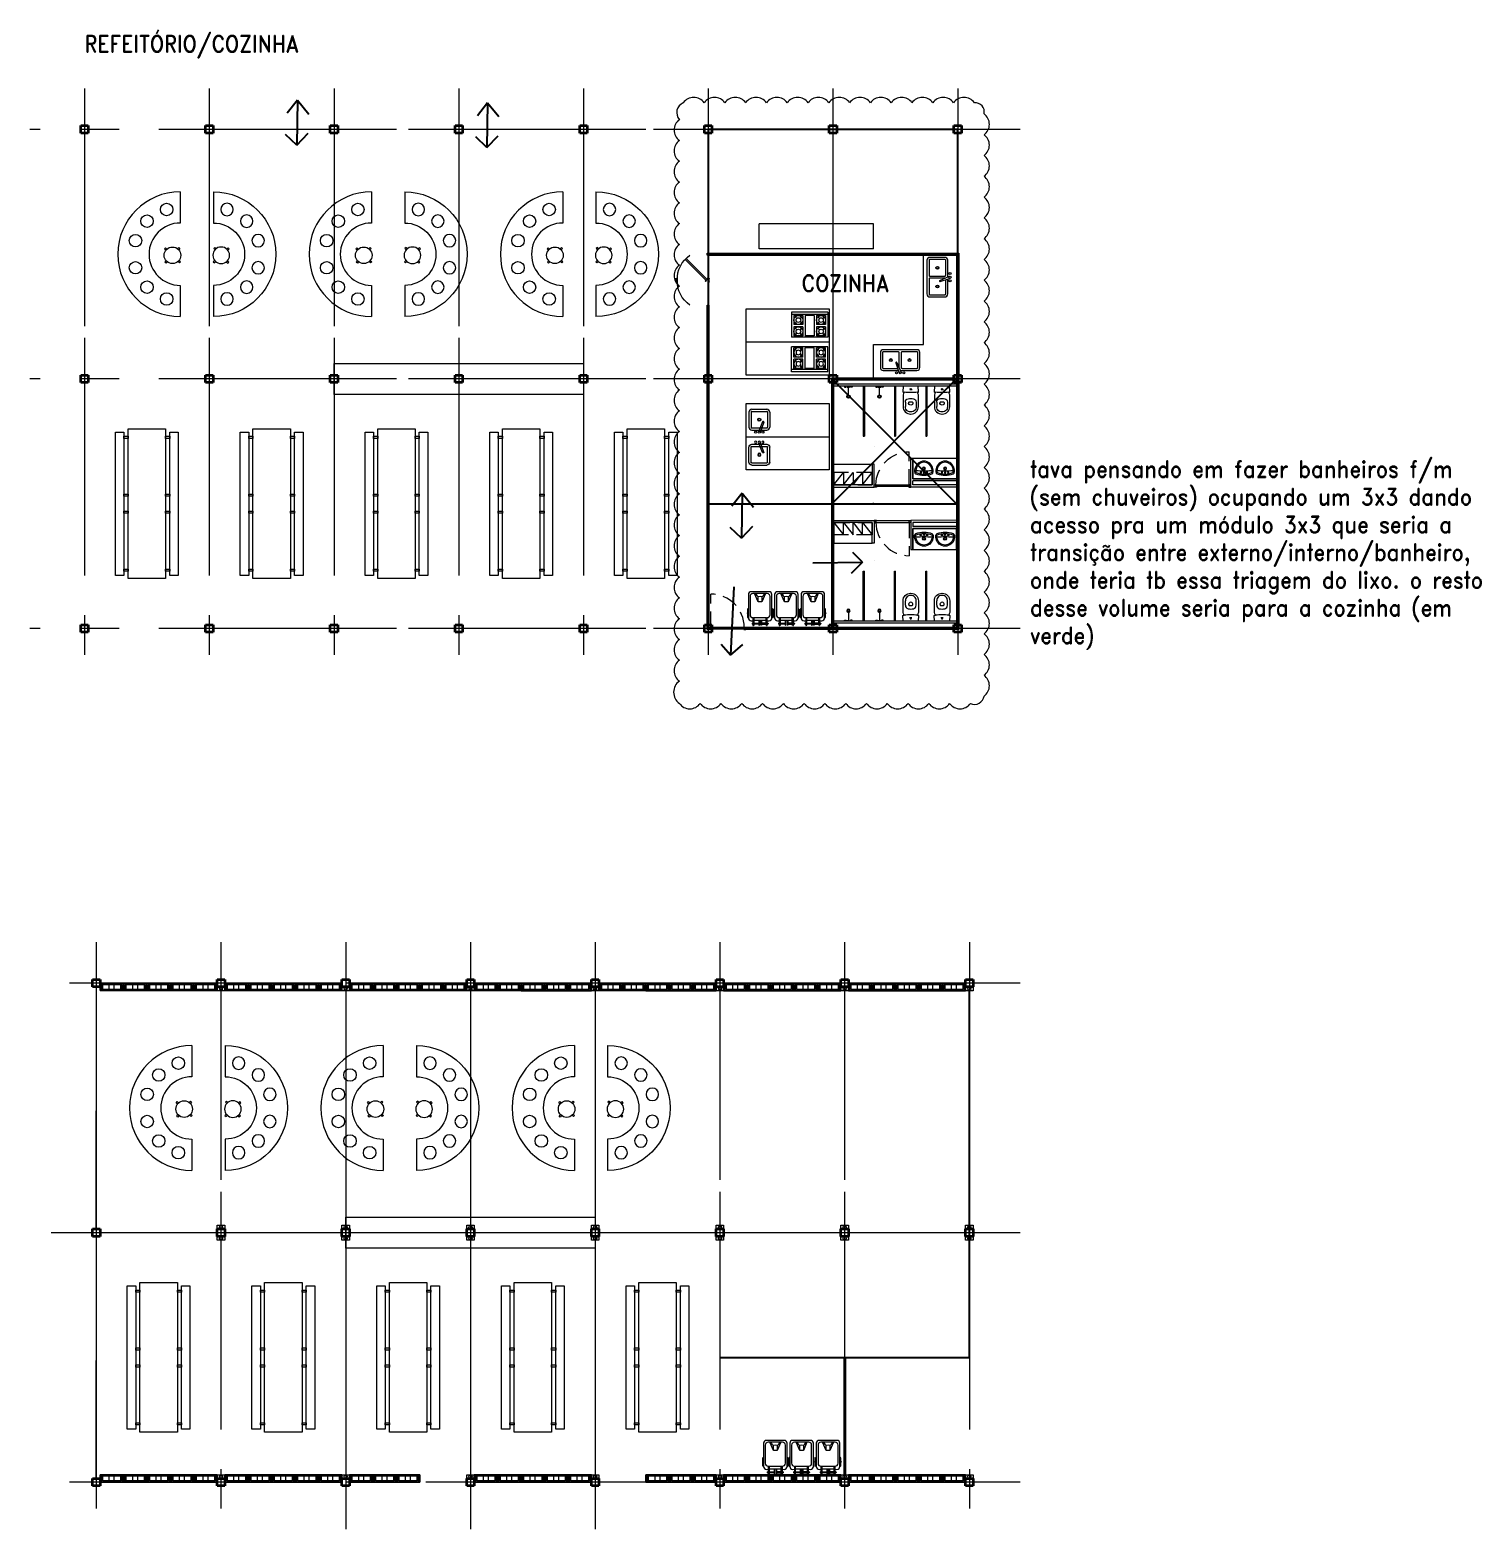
# Model space of a CAD drawing. Header units: metres. Extents: x 20 to 233, y -17 to 33.
# Drawn here: x 197.93 to 232.83, y -2.69 to 33.36 of the extents above; entities that cross this region are included whole.
import ezdxf

# ---------------------------------------------------------------- set-up
doc = ezdxf.new("R2010")
doc.units = ezdxf.units.M
doc.header["$LTSCALE"] = 0.3
doc.linetypes.add('CENTER2', pattern=[28.575, 19.05, -3.175, 3.175, -3.175])
doc.linetypes.add('HIDDEN', pattern=[9.525, 6.35, -3.175])
doc.layers.get('0').update_dxf_attribs({"lineweight": 13})
for name, color, linetype, lineweight in [('arq-alvenaria-corte-grossa', 7, 'Continuous', 40), ('arq-alvenaria-vista-fina', 2, 'Continuous', 13), ('arq-janelas', 20, 'Continuous', 13), ('arq-metalica-media', 5, 'Continuous', 30), ('arq-portas', 4, 'Continuous', 13)]:
    doc.layers.add(name, color=color, linetype=linetype, lineweight=lineweight)
for name, color, linetype, lineweight, true_color in [('arq-alvenaria-textura-cinza', 7, 'Continuous', 13, 0xb0b0b0), ('arq-alvenaria-vista-cinza', 7, 'Continuous', 13, 0x858585), ('arq-cota-tecnica', 7, 'Continuous', 13, 0xd10003), ('estrut-eixos-linha', 7, 'CENTER2', 9, 0xc96e6f)]:
    doc.layers.add(name, color=color, linetype=linetype, lineweight=lineweight, true_color=true_color)
doc.layers.add('SectionCutEdges', color=7, linetype='Continuous')
doc.styles.add('txt-pequeno', font='romand.shx', dxfattribs={"width": 0.9, "height": 1.6})

# ---------------------------------------------------------------- blocks, each defined once
blk = doc.blocks.new('pilar')
at = {"layer": 'arq-alvenaria-corte-grossa'}
for p, q in [((42.499, 9.99), (42.679, 9.99)), ((42.499, 9.81), (42.499, 9.99)), ((42.679, 9.81), (42.499, 9.81)), ((42.679, 9.99), (42.679, 9.81))]:
    blk.add_line(p, q, dxfattribs=at)
blk = doc.blocks.new('iweuyewioruweior')
at = {"layer": 'estrut-eixos-linha'}
for p, q in [((191.565, 14.299), (191.565, 6.189)), ((194.565, 14.299), (194.565, 6.189)), ((197.565, 14.299), (197.565, 6.189)), ((199.068, 13.314), (190.251, 13.314)), ((199.068, 7.314), (190.251, 7.314))]:
    blk.add_line(p, q, dxfattribs=at)
for p in [(148.976, 3.415), (151.976, 3.415), (154.976, 3.415), (148.976, -2.585), (151.976, -2.585), (154.976, -2.585)]:
    blk.add_blockref('pilar', p)
blk = doc.blocks.new('MHPLS018')
for points in [[(-0.158, 0.122), (-0.191, 0.153), (-0.165, 0.18), (-0.133, 0.149)], [(0.122, 0.158), (0.153, 0.191), (0.18, 0.165), (0.149, 0.133)], [(-0.122, -0.158), (-0.153, -0.191), (-0.18, -0.165), (-0.149, -0.133)], [(0.158, -0.122), (0.191, -0.153), (0.165, -0.18), (0.133, -0.149)]]:
    blk.add_lwpolyline(points)
blk.add_circle((0, 0), 0.2)
blk = doc.blocks.new('cadeirao 6')
at = {"layer": 'arq-alvenaria-vista-cinza'}
for p, q in [((238.112, 3.934), (237.362, 3.934)), ((240.362, 3.934), (239.612, 3.934))]:
    blk.add_line(p, q, dxfattribs=at)
for centre in [(238.536, 5.01), (239.189, 5.01), (238.069, 4.731), (239.656, 4.731), (237.786, 4.26), (239.938, 4.26)]:
    blk.add_circle(centre, 0.15, dxfattribs=at)
for radius in [1.5, 0.75]:
    blk.add_arc((238.862, 3.934), radius, 0, 180, dxfattribs=at)
blk.add_blockref('MHPLS018', (238.835, 4.12), dxfattribs=at)
blk = doc.blocks.new('mesa 12')
at = {"layer": 'arq-alvenaria-vista-cinza'}
for points in [[(249.495, 8.863), (252.943, 8.863), (252.943, 8.66), (249.495, 8.66)], [(249.597, 8.66), (249.648, 8.66), (249.648, 8.558), (249.597, 8.558)], [(250.99, 8.66), (251.041, 8.66), (251.041, 8.558), (250.99, 8.558)], [(251.397, 8.66), (251.448, 8.66), (251.448, 8.558), (251.397, 8.558)], [(252.79, 8.66), (252.841, 8.66), (252.841, 8.558), (252.79, 8.558)], [(249.419, 8.558), (253.019, 8.558), (253.019, 7.658), (249.419, 7.658)], [(249.597, 7.658), (249.648, 7.658), (249.648, 7.557), (249.597, 7.557)], [(250.99, 7.658), (251.041, 7.658), (251.041, 7.557), (250.99, 7.557)], [(251.397, 7.658), (251.448, 7.658), (251.448, 7.557), (251.397, 7.557)], [(252.79, 7.658), (252.841, 7.658), (252.841, 7.557), (252.79, 7.557)], [(249.495, 7.557), (252.943, 7.557), (252.943, 7.354), (249.495, 7.354)]]:
    blk.add_lwpolyline(points, close=True, dxfattribs=at)
blk = doc.blocks.new('parede')
at = {"layer": 'arq-alvenaria-textura-cinza'}
for p, q in [((36.412, 14.253), (36.412, 14.373)), ((36.532, 14.253), (36.532, 14.373))]:
    blk.add_line(p, q, dxfattribs=at)
at = {"layer": 'SectionCutEdges'}
for p, q in [((36.19, 14.403), (36.19, 14.223)), ((36.536, 14.403), (36.19, 14.403)), ((36.19, 14.223), (36.22, 14.223)), ((36.25, 14.373), (36.22, 14.373)), ((36.22, 14.373), (36.22, 14.253)), ((36.22, 14.223), (36.22, 14.253)), ((36.22, 14.223), (36.724, 14.223)), ((36.25, 14.253), (36.25, 14.373)), ((36.25, 14.373), (36.412, 14.373)), ((36.25, 14.253), (36.532, 14.253)), ((36.532, 14.373), (36.412, 14.373)), ((36.694, 14.373), (36.532, 14.373)), ((36.694, 14.253), (36.532, 14.253)), ((36.754, 14.403), (36.536, 14.403)), ((36.724, 14.373), (36.694, 14.373)), ((36.694, 14.373), (36.694, 14.253)), ((36.724, 14.373), (36.724, 14.253)), ((36.724, 14.253), (36.724, 14.223)), ((36.724, 14.223), (36.754, 14.223)), ((36.754, 14.223), (36.754, 14.403))]:
    blk.add_line(p, q, dxfattribs=at)
blk = doc.blocks.new('*U45')
at = {"linetype": 'HIDDEN', "ltscale": 0.2}
blk.add_line((0.04, 0), (0.04, 0.8), dxfattribs=at)
at = {"color": 0}
for points in [[(0, 0), (0.04, 0), (0.04, -0.035), (0.05, -0.035), (0.05, -0.05), (0, -0.05)], [(0.88, 0), (0.84, 0), (0.84, -0.035), (0.83, -0.035), (0.83, -0.05), (0.88, -0.05)]]:
    blk.add_lwpolyline(points, dxfattribs=at)
blk.add_lwpolyline([(0.04, 0), (0.04, -0.035), (0.84, -0.035), (0.84, 0)], close=True, dxfattribs=at)
at = {"color": 0, "linetype": 'HIDDEN', "ltscale": 0.2}
blk.add_arc((0.04, 0), 0.8, 0, 90, dxfattribs=at)
blk = doc.blocks.new('lixo')
for points in [[(363.356, 245.611), (363.355, 245.566), (363.355, 245.566, 0.41821), (363.43, 245.491), (363.43, 245.491), (364.024, 245.491), (364.024, 245.491, 0.410228), (364.098, 245.564), (364.098, 245.564), (364.098, 246.022, 0.410228), (364.024, 246.095), (364.024, 246.095), (363.43, 246.095), (363.43, 246.095, 0.41821), (363.355, 246.02), (363.355, 246.02), (363.356, 245.976)], [(363.659, 246.095), (363.659, 246.103), (363.659, 246.103, 0.414214), (363.644, 246.118), (363.451, 246.118), (363.451, 246.118, 0.414214), (363.436, 246.103), (363.436, 246.095)], [(363.84, 245.839), (364.053, 245.933), (364.053, 245.933, -0.284079), (364.029, 245.892), (364.029, 245.892), (364.005, 245.88), (364.005, 245.88, 0.284079), (363.98, 245.839), (363.98, 245.839), (363.981, 245.793), (363.981, 245.793), (363.98, 245.747), (363.98, 245.747, 0.284079), (364.005, 245.707), (364.005, 245.707), (364.029, 245.694), (364.029, 245.694, -0.284079), (364.053, 245.654), (364.053, 245.654), (363.84, 245.747)], [(363.436, 245.491), (363.436, 245.484), (363.436, 245.484, 0.414214), (363.451, 245.469), (363.451, 245.469), (363.644, 245.469), (363.644, 245.469, 0.414214), (363.659, 245.484), (363.659, 245.484), (363.659, 245.491)]]:
    blk.add_lwpolyline(points, format="xyb")
for points in [[(363.644, 246.103), (363.451, 246.103)], [(363.555, 246.118), (363.555, 246.125), (363.54, 246.125), (363.54, 246.118)], [(363.242, 245.961), (363.242, 245.946), (363.436, 245.946)], [(363.355, 245.827), (363.242, 245.827), (363.242, 245.812), (363.354, 245.812)], [(363.355, 245.76), (363.242, 245.76), (363.242, 245.775), (363.354, 245.775)], [(363.264, 245.991), (363.294, 245.991)], [(363.264, 245.827), (363.264, 245.946)], [(363.264, 245.76), (363.264, 245.641)], [(363.294, 245.946), (363.294, 245.827)], [(363.294, 245.641), (363.294, 245.76)], [(363.356, 245.641), (363.357, 245.656), (363.357, 245.931), (363.356, 245.946)], [(363.98, 245.745), (363.84, 245.747), (363.84, 245.793), (363.84, 245.793), (363.84, 245.839), (363.98, 245.841)], [(363.242, 245.626), (363.242, 245.641), (363.436, 245.641)], [(363.294, 245.596), (363.287, 245.589), (363.272, 245.589), (363.264, 245.596)], [(363.644, 245.484), (363.451, 245.484)], [(363.555, 245.469), (363.555, 245.461), (363.54, 245.461), (363.54, 245.469)]]:
    blk.add_lwpolyline(points)
blk.add_lwpolyline([(363.264, 245.976), (363.234, 245.976), (363.234, 245.961), (363.436, 245.961), (363.436, 245.961), (363.436, 245.626), (363.234, 245.626), (363.234, 245.611), (363.264, 245.611), (363.264, 245.596), (363.294, 245.596), (363.294, 245.611), (363.436, 245.611), (363.436, 245.611), (363.436, 245.61), (363.436, 245.61, 0.414214), (363.51, 245.536), (363.51, 245.536), (363.979, 245.536, 0.414214), (364.053, 245.61), (364.053, 245.977, 0.414214), (363.979, 246.051), (363.51, 246.051), (363.51, 246.051, 0.414214), (363.436, 245.977), (363.436, 245.977), (363.436, 245.976), (363.436, 245.976), (363.294, 245.976), (363.294, 245.991), (363.287, 245.998), (363.272, 245.998), (363.264, 245.991)], format="xyb", close=True)
blk = doc.blocks.new('Tarja-p10')
for p, q in [((-0.25, 0.555), (-0.25, 0.195)), ((-0.2, 0.555), (-0.2, 0.195)), ((-0.18, 0.625), (0.18, 0.625)), ((-0.18, 0.575), (0.18, 0.575)), ((0.2, 0.555), (0.2, 0.195)), ((0.25, 0.555), (0.25, 0.195)), ((-0.18, 0.175), (0.18, 0.175)), ((-0.18, 0.125), (0.18, 0.125)), ((0.079, 0.322), (-0.023, 0.085)), ((0.106, 0.312), (0.024, 0.067))]:
    blk.add_line(p, q)
for centre, radius in [((0, 0.375), 0.035), ((0, 0.375), 0.025), ((-0.088, 0.075), 0.025), ((0, 0.075), 0.025), ((0.087, 0.075), 0.025)]:
    blk.add_circle(centre, radius)
for centre, radius, start, end in [((-0.18, 0.555), 0.07, 90, 180), ((-0.18, 0.555), 0.02, 90, 180), ((0.18, 0.555), 0.07, 360, 90), ((0.18, 0.555), 0.02, 360, 90), ((-0.18, 0.195), 0.07, 180, 270), ((-0.18, 0.195), 0.02, 180, 270), ((0.092, 0.316), 0.0147, 341.3579, 156.779), ((0.18, 0.195), 0.07, 270, 360), ((0.18, 0.195), 0.02, 270, 360), ((0.18, 0.195), 0.02, 270, 360), ((0.18, 0.195), 0.02, 270, 360)]:
    blk.add_arc(centre, radius, start, end)
blk = doc.blocks.new('Muko02pl')
at = {"color": 0, "linetype": 'ByBlock'}
for p, q in [((0.436, 0), (-0.436, 0)), ((-0.436, 0), (-0.436, -0.6)), ((0.436, 0), (0.436, -0.6)), ((0.436, -0.055), (-0.436, -0.055)), ((-0.164, -0.082), (-0.382, -0.082)), ((-0.382, -0.082), (-0.382, -0.3)), ((-0.164, -0.3), (-0.382, -0.3)), ((-0.382, -0.355), (-0.382, -0.573)), ((-0.164, -0.355), (-0.382, -0.355)), ((-0.35, -0.114), (-0.311, -0.152)), ((-0.311, -0.229), (-0.35, -0.268)), ((-0.196, -0.114), (-0.234, -0.152)), ((-0.234, -0.229), (-0.196, -0.268)), ((-0.164, -0.082), (-0.164, -0.3)), ((-0.164, -0.355), (-0.164, -0.573)), ((0.109, -0.082), (-0.109, -0.082)), ((-0.109, -0.082), (-0.109, -0.573)), ((0.109, -0.082), (0.109, -0.573)), ((0.164, -0.082), (0.164, -0.3)), ((0.382, -0.082), (0.164, -0.082)), ((0.382, -0.3), (0.164, -0.3)), ((0.164, -0.355), (0.164, -0.573)), ((0.382, -0.355), (0.164, -0.355)), ((0.196, -0.114), (0.234, -0.152)), ((0.234, -0.229), (0.196, -0.268)), ((0.35, -0.114), (0.311, -0.152)), ((0.311, -0.229), (0.35, -0.268)), ((0.382, -0.082), (0.382, -0.3)), ((0.382, -0.355), (0.382, -0.573)), ((0.436, -0.6), (-0.436, -0.6)), ((-0.164, -0.573), (-0.382, -0.573)), ((-0.35, -0.386), (-0.311, -0.425)), ((-0.311, -0.502), (-0.35, -0.541)), ((-0.196, -0.386), (-0.234, -0.425)), ((-0.234, -0.502), (-0.196, -0.541)), ((0.109, -0.573), (-0.109, -0.573)), ((0.382, -0.573), (0.164, -0.573)), ((0.196, -0.386), (0.234, -0.425)), ((0.234, -0.502), (0.196, -0.541)), ((0.35, -0.386), (0.311, -0.425)), ((0.311, -0.502), (0.35, -0.541))]:
    blk.add_line(p, q, dxfattribs=at)
for centre, radius in [((-0.273, -0.191), 0.109), ((-0.273, -0.464), 0.109), ((-0.273, -0.191), 0.0545), ((0.273, -0.191), 0.109), ((0.273, -0.464), 0.109), ((0.273, -0.191), 0.0545), ((-0.273, -0.464), 0.0545), ((0.273, -0.464), 0.0545)]:
    blk.add_circle(centre, radius, dxfattribs=at)
blk = doc.blocks.new('Tarja-p07')
for p, q in [((-0.475, 0.56), (-0.475, 0.2)), ((0.405, 0.63), (-0.405, 0.63)), ((0.475, 0.2), (0.475, 0.56)), ((-0.405, 0.13), (-0.045, 0.13)), ((-0.106, 0.312), (-0.024, 0.067)), ((-0.079, 0.322), (0.023, 0.085)), ((0.004, 0.13), (0.405, 0.13))]:
    blk.add_line(p, q)
for points in [[(-0.025, 0.197, 0.035735), (-0.025, 0.2), (-0.025, 0.56, 0.414214), (-0.045, 0.58), (-0.405, 0.58, 0.414214), (-0.425, 0.56)], [(-0.425, 0.56), (-0.425, 0.2, 0.414214), (-0.405, 0.18), (-0.062, 0.18, 0.414214)]]:
    blk.add_lwpolyline(points, format="xyb")
blk.add_lwpolyline([(0.025, 0.56), (0.025, 0.2, 0.414214), (0.045, 0.18), (0.405, 0.18, 0.414214), (0.425, 0.2), (0.425, 0.56, 0.414214), (0.405, 0.58), (0.045, 0.58, 0.414214)], format="xyb", close=True)
for centre, radius in [((-0.225, 0.38), 0.035), ((-0.225, 0.38), 0.025), ((0.225, 0.38), 0.035), ((0.225, 0.38), 0.025), ((-0.087, 0.075), 0.025), ((0, 0.075), 0.025), ((0.087, 0.075), 0.025)]:
    blk.add_circle(centre, radius)
for centre, radius, start, end in [((-0.405, 0.56), 0.07, 90, 180), ((0.405, 0.56), 0.07, 360, 90), ((-0.405, 0.2), 0.07, 180, 270), ((-0.405, 0.2), 0.02, 180, 270), ((-0.405, 0.2), 0.02, 180, 270), ((-0.092, 0.316), 0.0147, 23.221, 198.6421), ((0.405, 0.2), 0.07, 270, 360)]:
    blk.add_arc(centre, radius, start, end)
blk = doc.blocks.new('vai e vem')
for p, q in [((-0.8, 0.09), (-0.8, 0.1)), ((-0.8, 0.1), (-0.8, 0)), ((-0.79, 0.09), (-0.8, 0.09)), ((-0.8, 0), (-0.8, 0.01)), ((-0.8, 0.01), (-0.79, 0.01)), ((-0.77, 0.1), (-0.79, 0.1)), ((-0.79, 0.1), (-0.79, 0.09)), ((-0.79, 0.01), (-0.79, 0)), ((-0.79, 0), (-0.77, 0)), ((-0.77, 0), (-0.77, 0.1)), ((-0.03, 0), (-0.03, 0.1)), ((-0.03, 0.1), (-0.01, 0.1)), ((-0.01, 0), (-0.03, 0)), ((-0.01, 0.1), (-0.01, 0.09)), ((-0.01, 0.09), (0, 0.09)), ((0, 0.01), (-0.01, 0.01)), ((-0.01, 0.01), (-0.01, 0)), ((0, 0.09), (0, 0.1)), ((0, 0.1), (0, 0)), ((0, 0), (0, 0.01))]:
    blk.add_line(p, q)
for points in [[(-0.05, 0.03), (-0.077, 0.057), (-0.579, -0.446)], [(-0.553, -0.473), (-0.05, 0.03)]]:
    blk.add_lwpolyline(points)
for centre, radius in [((-0.085, 0.066), 0.0114), ((-0.041, 0.021), 0.0112)]:
    blk.add_circle(centre, radius)
for centre, start, end in [((-0.064, 0.068), 124.5584, 181.4582), ((-0.064, 0.032), 178.5418, 235.4416)]:
    blk.add_arc(centre, 0.707, start, end)
blk = doc.blocks.new('werfew')
for p, q in [((320.668, 364.238), (320.668, 364.21)), ((320.698, 364.238), (320.698, 364.21)), ((320.554, 363.926), (320.554, 363.82)), ((320.812, 363.926), (320.812, 363.82))]:
    blk.add_line(p, q)
blk.add_lwpolyline([(320.867, 364.099), (320.867, 363.819, -0.414214), (320.687, 363.639, -0.005002), (320.683, 363.639, -0.005002), (320.679, 363.639, -0.414214), (320.499, 363.819), (320.499, 364.099, -0.005595), (320.522, 364.162, -0.000857), (320.512, 364.162, -0.423453), (320.493, 364.184), (320.505, 364.3, -0.388879), (320.515, 364.309), (320.683, 364.309), (320.852, 364.309, -0.388879), (320.862, 364.3), (320.873, 364.184, -0.423453), (320.854, 364.162, -0.000857), (320.844, 364.162, -0.005595)], format="xyb", close=True)
for centre, radius, start, end in [((320.679, 367.158), 3, 266.998, 270.0713), ((320.683, 364.238), 0.015, 90, 180), ((320.683, 364.238), 0.0135, 90, 270), ((320.683, 364.238), 0.015, 0, 90), ((320.683, 364.238), 0.0135, 270, 90), ((320.687, 367.158), 3, 269.9287, 273.002), ((320.639, 363.926), 0.085, 104.9552, 180), ((320.794, 363.82), 0.24, 180, 188.2293), ((320.657, 363.801), 0.102, 188.2293, 219.2894), ((320.679, 363.819), 0.13, 219.2894, 271.6452), ((320.679, 363.777), 0.24, 89.1089, 104.9552), ((320.682, 363.902), 0.05, 163.0176, 270.8392), ((320.654, 363.91), 0.02, 108.7324, 163.0176), ((320.679, 363.835), 0.1, 87.8611, 108.7324), ((320.687, 363.777), 0.24, 75.0448, 90.8911), ((320.687, 363.835), 0.1, 71.2676, 92.1389), ((320.684, 363.902), 0.05, 269.1608, 16.9824), ((320.687, 363.819), 0.13, 268.3548, 320.7106), ((320.713, 363.91), 0.02, 16.9824, 71.2676), ((320.727, 363.926), 0.085, 0, 75.0448), ((320.709, 363.801), 0.102, 320.7106, 351.7707), ((320.572, 363.82), 0.24, 351.7707, 0)]:
    blk.add_arc(centre, radius, start, end)
blk = doc.blocks.new('griferia ducha')
for p, q in [((485.594, 338.992), (485.844, 338.992)), ((485.824, 339.022), (485.824, 338.962)), ((485.829, 339.022), (485.829, 338.962))]:
    blk.add_line(p, q)
for points in [[(485.844, 339.082), (485.819, 339.082), (485.819, 339.042), (485.844, 339.042)], [(485.844, 338.902), (485.819, 338.902), (485.819, 338.942), (485.844, 338.942)]]:
    blk.add_lwpolyline(points)
for radius in [0.04, 0.03]:
    blk.add_circle((485.594, 338.992), radius)
blk = doc.blocks.new('z')
blk.add_lwpolyline([(325.205, 358.876, 0.093917), (325.012, 358.839, 0.299984), (324.98, 358.794), (324.98, 358.792, 0.063919), (324.988, 358.716, 0.353062), (325.205, 358.536, 0.353062), (325.423, 358.716, 0.063919), (325.43, 358.792), (325.43, 358.794, 0.299984), (325.398, 358.839, 0.093917)], format="xyb", close=True)
for centre, radius, start, end in [((325.031, 358.79), 0.0223, 111.5151, 178.3087), ((325.28, 358.783), 0.272, 178.3087, 192.9189), ((325.026, 358.744), 0.015, 95.3515, 174.5503), ((325.206, 358.758), 0.194, 190.9055, 270), ((325.206, 358.346), 0.5, 90, 111.5151), ((325.206, 356.827), 1.94, 90, 95.3515), ((325.13, 358.802), 0.0175, 90, 270), ((325.13, 358.802), 0.0175, 270, 90), ((325.206, 358.716), 0.036, 90, 270), ((325.206, 358.716), 0.023, 90, 270), ((325.206, 358.809), 0.0175, 90, 270), ((325.206, 358.346), 0.5, 68.4885, 90.0036), ((325.206, 358.809), 0.0175, 270.0036, 90.0036), ((325.206, 356.827), 1.94, 84.6521, 90.0036), ((325.206, 358.716), 0.036, 270.0036, 90.0036), ((325.206, 358.716), 0.023, 270.0036, 90.0036), ((325.206, 358.758), 0.194, 270.0036, 349.0981), ((325.282, 358.802), 0.0175, 90.0036, 270.0036), ((325.282, 358.802), 0.0175, 270.0036, 90.0036), ((325.385, 358.744), 0.015, 5.4533, 84.6521), ((325.381, 358.79), 0.0223, 1.6949, 68.4885), ((325.131, 358.783), 0.272, 347.0847, 1.6949)]:
    blk.add_arc(centre, radius, start, end)
blk = doc.blocks.new('banheiro func')
for p, q in [((192.15, -20.038), (192.15, -20.038)), ((192.15, -22.785), (192.15, -22.785))]:
    blk.add_line(p, q)
at = {"layer": 'arq-alvenaria-textura-cinza', "linetype": 'HIDDEN', "ltscale": 0.2}
for p, q in [((191.18, -20.961), (191.41, -20.661)), ((191.41, -20.661), (191.41, -20.961)), ((191.41, -20.961), (191.639, -20.661)), ((191.64, -20.661), (191.64, -20.961)), ((191.64, -20.961), (191.869, -20.661)), ((191.869, -20.661), (191.869, -20.961)), ((191.869, -20.961), (192.099, -20.661)), ((191.18, -21.861), (191.41, -22.161)), ((191.41, -22.161), (191.41, -21.861)), ((191.41, -21.861), (191.639, -22.161)), ((191.64, -22.162), (191.64, -21.861)), ((191.64, -21.861), (191.869, -22.162)), ((191.869, -22.161), (191.869, -21.861)), ((191.869, -21.861), (192.099, -22.162))]:
    blk.add_line(p, q, dxfattribs=at)
for points in [[(191.18, -20.961), (192.099, -20.961), (192.099, -20.661), (191.18, -20.661), (191.18, -20.961)], [(191.18, -21.861), (192.099, -21.861), (192.099, -22.161), (191.18, -22.161), (191.18, -21.861)]]:
    blk.add_lwpolyline(points, dxfattribs=at)
at = {"layer": 'arq-alvenaria-vista-cinza'}
for p, q in [((191.885, -18.586), (191.885, -19.786)), ((191.91, -18.586), (191.91, -19.786)), ((192.637, -18.586), (192.637, -19.786)), ((192.662, -18.586), (192.662, -19.786)), ((193.39, -18.586), (193.39, -19.786)), ((193.415, -18.586), (193.415, -19.786)), ((191.885, -19.786), (191.91, -19.786)), ((192.637, -19.786), (192.662, -19.786)), ((193.39, -19.786), (193.415, -19.786)), ((191.885, -24.236), (191.885, -23.036)), ((191.885, -23.036), (191.91, -23.036)), ((191.91, -24.236), (191.91, -23.036)), ((192.637, -24.236), (192.637, -23.036)), ((192.637, -23.036), (192.662, -23.036)), ((192.662, -24.236), (192.662, -23.036)), ((193.39, -24.236), (193.39, -23.036)), ((193.39, -23.036), (193.415, -23.036)), ((193.415, -24.236), (193.415, -23.036))]:
    blk.add_line(p, q, dxfattribs=at)
for points in [[(192.099, -20.961), (191.18, -20.961), (191.18, -20.463), (192.099, -20.463), (192.099, -20.961)], [(194.13, -20.313), (194.13, -20.813), (193.08, -20.813), (193.08, -20.313), (194.13, -20.313)], [(192.099, -21.861), (191.18, -21.861), (191.18, -22.359), (192.099, -22.359), (192.099, -21.861)], [(194.13, -22.51), (194.13, -22.01), (193.08, -22.01), (193.08, -22.51), (194.13, -22.51)]]:
    blk.add_lwpolyline(points, dxfattribs=at)
at = {"layer": 'arq-alvenaria-vista-fina'}
for p, q in [((194.13, -18.536), (191.18, -18.536)), ((194.13, -18.586), (191.18, -18.586)), ((194.13, -21.011), (194.18, -21.011)), ((194.13, -21.811), (194.18, -21.811)), ((194.13, -24.236), (191.18, -24.236)), ((194.13, -24.286), (191.18, -24.286))]:
    blk.add_line(p, q, dxfattribs=at)
for points in [[(194.18, -21.011), (194.18, -18.386), (191.13, -18.386), (191.13, -24.436), (194.18, -24.436), (194.18, -21.811)], [(194.13, -21.011), (194.13, -18.436), (191.18, -18.436), (191.18, -24.386), (194.13, -24.386), (194.13, -21.811)], [(191.13, -21.011), (192.15, -21.011), (192.149, -20.463), (192.099, -20.463), (192.099, -20.961), (191.178, -20.961)], [(193.03, -20.86), (193.03, -20.313), (193.08, -20.313), (193.08, -20.813), (194.13, -20.813)], [(194.13, -21.012), (193.03, -21.01), (193.03, -20.86)], [(194.13, -20.86), (193.08, -20.86)], [(194.13, -20.962), (193.08, -20.961), (193.08, -20.86)], [(191.18, -21.811), (192.15, -21.811), (192.149, -22.359), (192.099, -22.359), (192.099, -21.861), (191.178, -21.861)], [(194.13, -21.811), (193.03, -21.812), (193.03, -21.962)], [(193.03, -21.962), (193.03, -22.51), (193.08, -22.51), (193.08, -22.01), (194.13, -22.01)], [(194.13, -21.861), (193.08, -21.862), (193.08, -21.962)], [(194.13, -21.962), (193.08, -21.962)]]:
    blk.add_lwpolyline(points, dxfattribs=at)
at = {"layer": 'estrut-eixos-linha'}
blk.add_lwpolyline([(194.155, -24.411), (194.155, -18.411), (191.155, -18.411), (191.155, -24.411), (194.155, -24.411)], dxfattribs=at)
at = {"layer": 'arq-alvenaria-vista-cinza'}
for name, p, rotation in [('griferia ducha', (530.518, -504.43), 90), ('griferia ducha', (531.265, -504.43), 90), ('z', (518.549, 338.147), 180), ('z', (519.058, 338.147), 180), ('werfew', (513.709, 340.072), 180), ('werfew', (514.462, 340.072), 180)]:
    blk.add_blockref(name, p, dxfattribs=dict(at, rotation=rotation))
at = {"layer": 'arq-alvenaria-vista-cinza', "xscale": -1}
for name, p in [('werfew', (513.709, -382.895)), ('werfew', (514.462, -382.895)), ('z', (518.549, -380.97)), ('z', (519.058, -380.97))]:
    blk.add_blockref(name, p, dxfattribs=at)
at = {"layer": 'arq-alvenaria-vista-cinza', "xscale": -1.000000000000001, "rotation": 90}
for p in [(530.518, 461.608), (531.265, 461.608)]:
    blk.add_blockref('griferia ducha', p, dxfattribs=at)
at = {"layer": 'arq-portas', "xscale": -1}
blk.add_blockref('*U45', (193.03, -20.961), dxfattribs=at)
at = {"layer": 'arq-portas', "rotation": 180}
blk.add_blockref('*U45', (193.03, -21.861), dxfattribs=at)

msp = doc.modelspace()

# ---------------------------------------------------------------- linework, layer by layer
for p, q in [((199.52, 10.348), (199.52, 4.528)), ((199.52, 4.528), (199.52, 7.368)), ((199.52, 4.348), (199.52, -1.472)), ((199.52, -1.472), (199.52, 1.368))]:
    msp.add_line(p, q)
for points in [[(202.43, 10.348), (202.61, 10.348), (202.61, 10.258), (202.43, 10.258)], [(205.43, 10.348), (205.61, 10.348), (205.61, 10.258), (205.43, 10.258)], [(208.43, 10.348), (208.61, 10.348), (208.61, 10.258), (208.43, 10.258)], [(211.43, 10.348), (211.61, 10.348), (211.61, 10.258), (211.43, 10.258)], [(214.43, 10.348), (214.61, 10.348), (214.61, 10.258), (214.43, 10.258)], [(217.43, 10.348), (217.61, 10.348), (217.61, 10.258), (217.43, 10.258)], [(220.43, 10.348), (220.61, 10.348), (220.61, 10.258), (220.43, 10.258)], [(202.43, 4.618), (202.61, 4.618), (202.61, 4.528), (202.43, 4.528)], [(202.43, 4.348), (202.61, 4.348), (202.61, 4.258), (202.43, 4.258)], [(205.43, 4.618), (205.61, 4.618), (205.61, 4.528), (205.43, 4.528)], [(205.43, 4.348), (205.61, 4.348), (205.61, 4.258), (205.43, 4.258)], [(208.43, 4.618), (208.61, 4.618), (208.61, 4.528), (208.43, 4.528)], [(208.43, 4.348), (208.61, 4.348), (208.61, 4.258), (208.43, 4.258)], [(211.43, 4.618), (211.61, 4.618), (211.61, 4.528), (211.43, 4.528)], [(211.43, 4.348), (211.61, 4.348), (211.61, 4.258), (211.43, 4.258)], [(214.43, 4.618), (214.61, 4.618), (214.61, 4.528), (214.43, 4.528)], [(214.43, 4.348), (214.61, 4.348), (214.61, 4.258), (214.43, 4.258)], [(217.43, 4.618), (217.61, 4.618), (217.61, 4.528), (217.43, 4.528)], [(217.43, 4.348), (217.61, 4.348), (217.61, 4.258), (217.43, 4.258)], [(220.43, 4.618), (220.61, 4.618), (220.61, 4.528), (220.43, 4.528)], [(220.43, 4.348), (220.61, 4.348), (220.61, 4.258), (220.43, 4.258)], [(202.43, -1.382), (202.61, -1.382), (202.61, -1.472), (202.43, -1.472)], [(205.43, -1.382), (205.61, -1.382), (205.61, -1.472), (205.43, -1.472)], [(208.43, -1.382), (208.61, -1.382), (208.61, -1.472), (208.43, -1.472)], [(211.43, -1.382), (211.61, -1.382), (211.61, -1.472), (211.43, -1.472)], [(214.43, -1.382), (214.61, -1.382), (214.61, -1.472), (214.43, -1.472)], [(217.43, -1.382), (217.61, -1.382), (217.61, -1.472), (217.43, -1.472)], [(220.43, -1.382), (220.61, -1.382), (220.61, -1.472), (220.43, -1.472)]]:
    msp.add_lwpolyline(points, close=True)
for centre in [(202.52, 10.303), (205.52, 10.303), (208.52, 10.303), (211.52, 10.303), (214.52, 10.303), (217.52, 10.303), (220.52, 10.303), (202.52, 4.574), (202.52, 4.303), (205.52, 4.574), (205.52, 4.303), (208.52, 4.574), (208.52, 4.303), (211.52, 4.574), (211.52, 4.303), (214.52, 4.573), (214.52, 4.303), (217.52, 4.573), (217.52, 4.303), (220.52, 4.573), (220.52, 4.303), (202.52, -1.426), (205.52, -1.426), (208.52, -1.426), (211.52, -1.426), (214.52, -1.427), (217.52, -1.427), (220.52, -1.427)]:
    msp.add_circle(centre, 0.0375)
at = {"layer": 'arq-alvenaria-vista-cinza'}
for points in [[(218.214, 24.994), (218.214, 25.794), (219.414, 25.794), (219.414, 27.944), (220.214, 27.944)], [(215.149, 25.059), (215.149, 26.659), (217.149, 26.659), (217.149, 25.059), (215.149, 25.059)], [(215.149, 25.859), (217.149, 25.859)], [(215.149, 22.781), (215.149, 24.381), (217.149, 24.381), (217.149, 22.781), (215.149, 22.781)], [(215.149, 23.581), (217.149, 23.581)]]:
    msp.add_lwpolyline(points, dxfattribs=at)
for points in [[(205.239, 25.344), (211.239, 25.344), (211.239, 24.594), (205.239, 24.594)], [(205.52, 4.813), (211.52, 4.813), (211.52, 4.063), (205.52, 4.063)]]:
    msp.add_lwpolyline(points, close=True, dxfattribs=at)
at = {"layer": 'arq-alvenaria-vista-fina'}
for p, q in [((214.264, 27.944), (214.214, 27.944)), ((214.214, 26.744), (214.264, 26.744)), ((218.214, 21.969), (218.214, 21.994)), ((214.264, 18.994), (214.264, 18.944)), ((215.144, 18.994), (215.144, 18.944))]:
    msp.add_line(p, q, dxfattribs=at)
for points in [[(214.214, 27.944), (214.214, 27.994), (220.264, 27.994), (220.264, 18.944), (215.144, 18.944)], [(214.264, 27.944), (220.214, 27.944), (220.214, 18.994), (215.144, 18.994)], [(214.264, 18.944), (214.214, 18.944), (214.214, 26.744)], [(214.264, 18.994), (214.264, 18.994), (214.264, 26.744)]]:
    msp.add_lwpolyline(points, dxfattribs=at)
at = {"layer": 'arq-cota-tecnica'}
msp.add_lwpolyline([(213.546, 17.167, 0.520567), (214.046, 17.167, 0.520567), (214.546, 17.167, 0.520567), (215.046, 17.167, 0.520567), (215.546, 17.167, 0.520567), (216.046, 17.167, 0.520567), (216.546, 17.167, 0.520567), (217.046, 17.167, 0.520567), (217.546, 17.167, 0.520567), (218.046, 17.167, 0.520567), (218.546, 17.167, 0.520567), (219.046, 17.167, 0.520567), (219.546, 17.167, 0.520567), (220.046, 17.167, 0.520567), (220.546, 17.167, 0.520567), (220.872, 17.342, 0.520567), (220.872, 17.842, 0.520567), (220.872, 18.342, 0.520567), (220.872, 18.842, 0.520567), (220.872, 19.342, 0.520567), (220.872, 19.842, 0.520567), (220.872, 20.342, 0.520567), (220.872, 20.842, 0.520567), (220.872, 21.342, 0.520567), (220.872, 21.842, 0.520567), (220.872, 22.342, 0.520567), (220.872, 22.842, 0.520567), (220.872, 23.342, 0.520567), (220.872, 23.842, 0.520567), (220.872, 24.342, 0.520567), (220.872, 24.842, 0.520567), (220.872, 25.342, 0.520567), (220.872, 25.842, 0.520567), (220.872, 26.342, 0.520567), (220.872, 26.842, 0.520567), (220.872, 27.342, 0.520567), (220.872, 27.842, 0.520567), (220.872, 28.342, 0.520567), (220.872, 28.842, 0.520567), (220.872, 29.342, 0.520567), (220.872, 29.842, 0.520567), (220.872, 30.342, 0.520567), (220.872, 30.842, 0.520567), (220.872, 31.342, 0.520567), (220.64, 31.61, 0.520567), (220.14, 31.61, 0.520567), (219.64, 31.61, 0.520567), (219.14, 31.61, 0.520567), (218.64, 31.61, 0.520567), (218.14, 31.61, 0.520567), (217.64, 31.61, 0.520567), (217.14, 31.61, 0.520567), (216.64, 31.61, 0.520567), (216.14, 31.61, 0.520567), (215.64, 31.61, 0.520567), (215.14, 31.61, 0.520567), (214.64, 31.61, 0.520567), (214.14, 31.61, 0.520567), (213.64, 31.61, 0.520567), (213.546, 31.204, 0.520567), (213.546, 30.704, 0.520567), (213.546, 30.204, 0.520567), (213.546, 29.704, 0.520567), (213.546, 29.204, 0.520567), (213.546, 28.704, 0.520567), (213.546, 28.204, 0.520567), (213.546, 27.704, 0.520567), (213.546, 27.204, 0.520567), (213.546, 26.704, 0.520567), (213.546, 26.204, 0.520567), (213.546, 25.704, 0.520567), (213.546, 25.204, 0.520567), (213.546, 24.704, 0.520567), (213.546, 24.204, 0.520567), (213.546, 23.704, 0.520567), (213.546, 23.204, 0.520567), (213.546, 22.704, 0.520567), (213.546, 22.204, 0.520567), (213.546, 21.704, 0.520567), (213.546, 21.204, 0.520567), (213.546, 20.704, 0.520567), (213.546, 20.204, 0.520567), (213.546, 19.704, 0.520567), (213.546, 19.204, 0.520567), (213.546, 18.704, 0.520567), (213.546, 18.204, 0.520567), (213.546, 17.704, 0.520567)], format="xyb", close=True, dxfattribs=at)
at = {"layer": 'arq-janelas'}
for p, q in [((217.239, 30.879), (217.239, 19.059)), ((218.214, 28.699), (215.464, 28.699)), ((215.464, 28.099), (215.464, 28.699)), ((218.214, 28.099), (218.214, 28.699)), ((214.239, 27.969), (220.239, 27.969)), ((218.214, 28.099), (215.464, 28.099)), ((214.239, 21.969), (220.239, 21.969)), ((217.239, 21.969), (220.239, 21.969))]:
    msp.add_line(p, q, dxfattribs=at)
at = {"layer": 'arq-metalica-media'}
for p, q in [((204.358, 31.673), (204.113, 31.36)), ((204.358, 31.673), (204.343, 30.594)), ((204.358, 31.673), (204.358, 31.422)), ((204.358, 31.673), (204.629, 31.339)), ((208.932, 31.613), (208.687, 31.3)), ((208.932, 31.613), (208.917, 30.533)), ((208.932, 31.613), (208.932, 31.361)), ((208.932, 31.613), (209.203, 31.279)), ((204.343, 30.594), (204.072, 30.851)), ((204.343, 30.594), (204.613, 30.878)), ((208.917, 30.533), (208.646, 30.791)), ((208.917, 30.533), (209.187, 30.817)), ((217.214, 21.969), (220.214, 24.969)), ((217.214, 24.969), (220.214, 21.969)), ((215.053, 22.22), (214.808, 21.907)), ((215.053, 22.22), (215.039, 21.141)), ((215.053, 22.22), (215.053, 21.969)), ((215.053, 22.22), (215.324, 21.886)), ((215.039, 21.141), (214.768, 21.398)), ((215.039, 21.141), (215.309, 21.425)), ((216.754, 20.548), (217.946, 20.562)), ((217.946, 20.562), (217.673, 20.289)), ((217.946, 20.562), (217.717, 20.792)), ((214.857, 19.974), (214.771, 18.323)), ((214.771, 18.323), (214.55, 18.581)), ((214.771, 18.323), (215.073, 18.581)), ((220.52, 1.438), (220.52, 10.258)), ((214.52, 1.438), (220.52, 1.438)), ((217.508, 1.438), (217.508, -1.382)), ((217.533, 1.438), (217.533, -1.382))]:
    msp.add_line(p, q, dxfattribs=at)
at = {"layer": 'arq-metalica-media', "color": 3}
msp.add_lwpolyline([(220.239, 21.969), (220.239, 30.969), (214.239, 30.969), (214.239, 21.969)], close=True, dxfattribs=at)
at = {"layer": 'arq-metalica-media', "color": 6}
msp.add_lwpolyline([(217.239, 21.969), (220.239, 21.969), (220.239, 18.969), (217.239, 18.969)], close=True, dxfattribs=at)
at = {"layer": 'estrut-eixos-linha'}
for p, q in [((199.52, 11.423), (199.52, 3.313)), ((202.52, 11.423), (202.52, 3.313)), ((205.52, 11.423), (205.52, 7.768)), ((208.52, 11.423), (208.52, 8.821)), ((211.52, 11.423), (211.52, 7.768)), ((214.52, 11.423), (214.52, 3.313)), ((217.52, 11.423), (217.52, 3.313)), ((220.52, 11.423), (220.52, 3.313)), ((221.738, 10.438), (198.436, 10.438)), ((208.52, 8.821), (208.52, 6.656)), ((205.52, 7.768), (205.52, 3.313)), ((211.52, 7.768), (211.52, 3.313)), ((208.52, 6.656), (208.52, 3.313)), ((199.52, 5.423), (199.52, -2.687)), ((202.52, 5.423), (202.52, -2.687)), ((205.52, 5.423), (205.52, 1.768)), ((208.52, 5.423), (208.52, 2.821)), ((211.52, 5.423), (211.52, 1.768)), ((214.52, 5.423), (214.52, -2.687)), ((217.52, 5.423), (217.52, -2.687)), ((220.52, 5.423), (220.52, -2.687)), ((216.648, 4.438), (198.436, 4.438)), ((221.738, 4.438), (198.436, 4.438)), ((208.52, 2.821), (208.52, 0.656)), ((205.52, 1.768), (205.52, -2.687)), ((211.52, 1.768), (211.52, -2.687)), ((208.52, 0.656), (208.52, -2.687)), ((221.738, -1.562), (198.436, -1.562))]:
    msp.add_line(p, q, dxfattribs=at)
msp.add_lwpolyline([(214.239, 27.969), (220.239, 27.969), (220.239, 18.969), (214.239, 18.969), (214.239, 27.969)], dxfattribs=at)

# ---------------------------------------------------------------- block references
for name, p in [('pilar', (156.931, 0.539)), ('pilar', (159.931, 0.539)), ('pilar', (162.931, 0.539)), ('pilar', (165.931, 0.539)), ('pilar', (168.931, 0.539)), ('pilar', (171.931, 0.539)), ('pilar', (174.931, 0.539)), ('pilar', (177.931, 0.538)), ('pilar', (177.931, 0.538)), ('parede', (163.42, -3.964)), ('parede', (163.984, -3.964)), ('parede', (164.548, -3.964)), ('parede', (165.112, -3.964)), ('parede', (165.676, -3.964)), ('parede', (166.42, -3.964)), ('parede', (166.984, -3.964)), ('parede', (167.548, -3.964)), ('parede', (168.112, -3.964)), ('parede', (168.676, -3.964)), ('parede', (169.42, -3.964)), ('parede', (169.984, -3.964)), ('parede', (170.548, -3.964)), ('parede', (171.112, -3.964)), ('parede', (171.676, -3.964)), ('parede', (172.42, -3.964)), ('parede', (172.984, -3.964)), ('parede', (173.548, -3.965)), ('parede', (174.112, -3.965)), ('parede', (174.676, -3.965)), ('parede', (175.42, -3.964)), ('parede', (175.984, -3.964)), ('parede', (176.548, -3.965)), ('parede', (177.112, -3.965)), ('parede', (177.676, -3.965)), ('parede', (178.42, -3.965)), ('parede', (178.984, -3.965)), ('parede', (179.548, -3.965)), ('parede', (180.112, -3.965)), ('parede', (180.676, -3.965)), ('parede', (181.42, -3.965)), ('parede', (181.984, -3.965)), ('parede', (182.548, -3.965)), ('parede', (183.112, -3.965)), ('parede', (183.676, -3.965)), ('pilar', (156.931, -5.461)), ('pilar', (156.931, -5.461)), ('pilar', (159.931, -5.461)), ('pilar', (159.931, -5.461)), ('pilar', (162.931, -5.461)), ('pilar', (162.931, -5.461)), ('pilar', (165.931, -5.461)), ('pilar', (165.931, -5.461)), ('pilar', (168.931, -5.461)), ('pilar', (168.931, -5.461)), ('pilar', (171.931, -5.461)), ('pilar', (171.931, -5.461)), ('pilar', (174.931, -5.461)), ('pilar', (174.931, -5.461)), ('pilar', (177.931, -5.462)), ('pilar', (177.931, -5.462)), ('pilar', (177.931, -5.462)), ('parede', (163.42, -15.784)), ('parede', (163.984, -15.784)), ('parede', (164.548, -15.784)), ('parede', (165.112, -15.784)), ('parede', (165.676, -15.784)), ('parede', (166.42, -15.784)), ('parede', (166.984, -15.784)), ('parede', (167.548, -15.784)), ('parede', (168.112, -15.784)), ('parede', (168.676, -15.784)), ('parede', (169.42, -15.784)), ('parede', (169.984, -15.784)), ('parede', (170.548, -15.784)), ('parede', (172.42, -15.784)), ('parede', (172.984, -15.785)), ('parede', (173.548, -15.785)), ('parede', (174.112, -15.785)), ('parede', (174.676, -15.785)), ('parede', (176.548, -15.785)), ('parede', (177.112, -15.785)), ('parede', (177.676, -15.785)), ('parede', (178.42, -15.785)), ('parede', (178.984, -15.785)), ('parede', (179.548, -15.785)), ('parede', (180.112, -15.785)), ('parede', (180.676, -15.785)), ('parede', (181.42, -15.785)), ('parede', (181.984, -15.785)), ('parede', (182.548, -15.785)), ('parede', (183.112, -15.785)), ('parede', (183.676, -15.785)), ('pilar', (156.931, -11.461)), ('pilar', (159.931, -11.461)), ('pilar', (162.931, -11.461)), ('pilar', (165.931, -11.461)), ('pilar', (168.931, -11.461)), ('pilar', (171.931, -11.461)), ('pilar', (174.931, -11.461)), ('pilar', (177.931, -11.462))]:
    msp.add_blockref(name, p)
at = {"layer": 'arq-alvenaria-vista-cinza', "rotation": 90}
for name, p in [('cadeirao 6', (205.473, -210.893)), ('cadeirao 6', (210.073, -210.893)), ('cadeirao 6', (214.673, -210.893)), ('mesa 12', (208.847, -229.25)), ('mesa 12', (211.847, -229.25)), ('mesa 12', (214.847, -229.25)), ('mesa 12', (217.847, -229.25)), ('mesa 12', (220.847, -229.25)), ('cadeirao 6', (205.754, -231.424)), ('cadeirao 6', (210.354, -231.424)), ('cadeirao 6', (214.954, -231.424)), ('mesa 12', (209.128, -249.781)), ('mesa 12', (212.128, -249.781)), ('mesa 12', (215.128, -249.781)), ('mesa 12', (218.128, -249.781)), ('mesa 12', (221.128, -249.781))]:
    msp.add_blockref(name, p, dxfattribs=at)
at = {"layer": 'arq-alvenaria-vista-cinza', "xscale": -1}
for name, p, rotation in [('cadeirao 6', (198.405, -210.893), 270), ('cadeirao 6', (203.005, -210.893), 270), ('cadeirao 6', (207.605, -210.893), 270), ('Muko02pl', (216.681, 25.141), 180), ('banheiro func', (26.084, 0.558), 180), ('cadeirao 6', (198.686, -231.424), 270), ('cadeirao 6', (203.286, -231.424), 270), ('cadeirao 6', (207.886, -231.424), 270)]:
    msp.add_blockref(name, p, dxfattribs=dict(at, rotation=rotation))
at = {"layer": 'arq-alvenaria-vista-cinza', "linetype": 'ByBlock', "rotation": 90.00000000000004}
msp.add_blockref('Tarja-p07', (220.13, 27.417), dxfattribs=at)
at = {"layer": 'arq-alvenaria-vista-cinza'}
msp.add_blockref('Muko02pl', (216.681, 26.576), dxfattribs=at)
at = {"layer": 'arq-alvenaria-vista-cinza', "linetype": 'ByBlock'}
for name, p in [('Tarja-p07', (218.855, 25.043)), ('Tarja-p10', (215.468, 23.615))]:
    msp.add_blockref(name, p, dxfattribs=at)
at = {"layer": 'arq-alvenaria-vista-cinza', "linetype": 'ByBlock', "xscale": -1, "rotation": 180}
msp.add_blockref('Tarja-p10', (215.468, 23.523), dxfattribs=at)
at = {"layer": 'arq-alvenaria-vista-cinza', "xscale": 0.937500000000002, "yscale": 0.937500000000002, "zscale": 0.937500000000002, "rotation": 90.00000000000004}
for p in [(445.918, -321.49), (446.55, -321.49), (447.187, -321.49), (446.284, -341.898), (446.915, -341.898), (447.553, -341.898)]:
    msp.add_blockref('lixo', p, dxfattribs=at)
at = {"layer": 'arq-janelas'}
for p in [(7.674, 17.655), (13.674, 17.655), (19.674, 17.655), (22.674, 17.655), (7.674, 11.655), (13.674, 11.655), (19.674, 11.655), (22.674, 11.655)]:
    msp.add_blockref('iweuyewioruweior', p, dxfattribs=at)
at = {"layer": 'arq-portas', "color": 7, "xscale": -1, "rotation": 180}
msp.add_blockref('vai e vem', (214.264, 27.394), dxfattribs=at)
at = {"layer": 'arq-portas'}
msp.add_blockref('*U45', (214.264, 18.994), dxfattribs=at)

# ---------------------------------------------------------------- texts
at = {"layer": 'arq-janelas', "char_height": 0.4, "attachment_point": 1, "style": 'txt-pequeno'}
for s, width, heights, insert in [('REFEITÓRIO/COZINHA', 10.31237, [6.546], (199.239, 33.228)), ('{\\C3;COZINHA}', 12.53197, [5.406], (216.488, 27.47)), ('tava pensando em fazer banheiros f/m (sem chuveiros) ocupando um 3x3 dando acesso pra um módulo 3x3 que seria a transição entre externo/interno/banheiro, onde teria tb essa triagem do lixo. o resto desse volume seria para a cozinha {\\C3;(em verde)}', 12.53197, [5.406], (221.98, 23.002))]:
    msp.add_mtext_dynamic_manual_height_columns(s, width=width, gutter_width=2, heights=heights, dxfattribs=dict(at, insert=insert))

doc.saveas('drawing.dxf')
